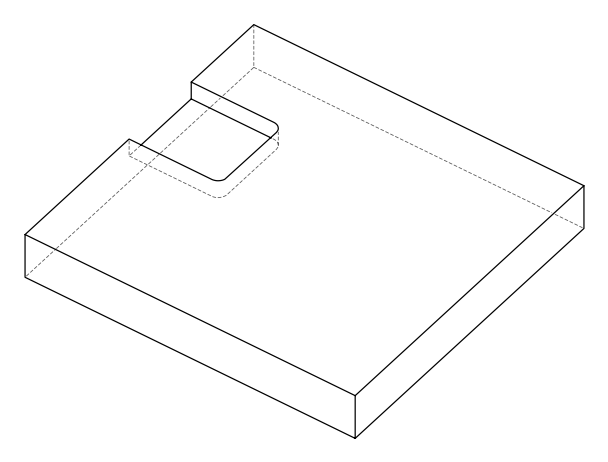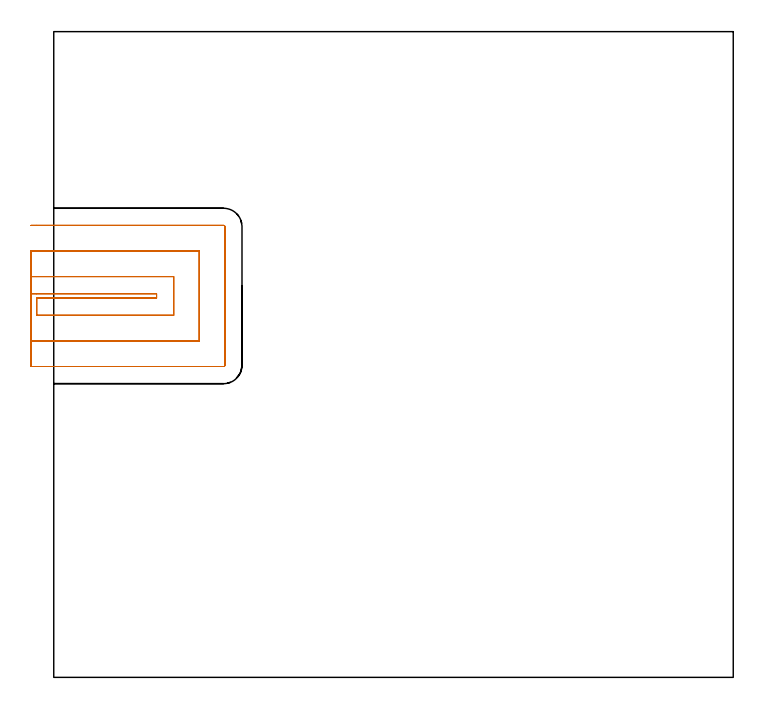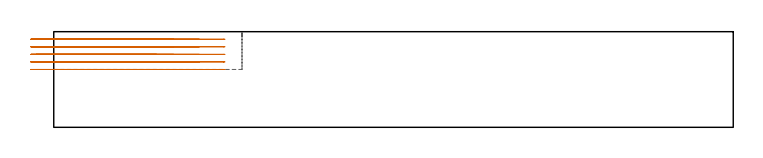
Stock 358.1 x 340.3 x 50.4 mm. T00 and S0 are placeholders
(PLAN: 1 operations, 0 tool changes, 10.2 min)
(1 MILL_SLOT | SLOT_PARTIAL_RECTANGULAR | UGT0201_100 | Follow Part, ap 4.5, ae 75% | 10.21 min | 181624 mm3)
(TOOL UGT0201_100 | End Mill 18 mm | D18 FL22 Z2)
(OP 1 MILL_SLOT)
G17 G21 G94 G90
T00 M6
G54
G17 G0 G90 X-12. Y202.2 S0 M3
G43 Z60.4 H0
Z46.42
G94 G1 X-9. F250.
X54.2 F500.
Y199.8
X-9.
Y190.8
X63.2
Y211.2
X-9.
X-12. F250.
Y177.3
X-9.
X76.7 F500.
Y224.7
X-9.
X-12. F250.
Y163.8
X-9.
X89.5 F500.
G3 X90.2 Y164.5 R0.7
G1 Y237.5
G3 X89.5 Y238.2 R0.7
G1 X-9.
X-12. F250.
G0 Y202.2 Z42.44
G1 X-9.
X54.2 F500.
Y199.8
X-9.
Y190.8
X63.2
Y211.2
X-9.
X-12. F250.
Y177.3
X-9.
X76.7 F500.
Y224.7
X-9.
X-12. F250.
Y163.8
X-9.
X89.5 F500.
G3 X90.2 Y164.5 R0.7
G1 Y237.5
G3 X89.5 Y238.2 R0.7
G1 X-9.
X-12. F250.
G0 Y202.2 Z38.46
G1 X-9.
X54.2 F500.
Y199.8
X-9.
Y190.8
X63.2
Y211.2
X-9.
X-12. F250.
Y177.3
X-9.
X76.7 F500.
Y224.7
X-9.
X-12. F250.
Y163.8
X-9.
X89.5 F500.
G3 X90.2 Y164.5 R0.7
G1 Y237.5
G3 X89.5 Y238.2 R0.7
G1 X-9.
X-12. F250.
G0 Y202.2 Z34.48
G1 X-9.
X54.2 F500.
Y199.8
X-9.
Y190.8
X63.2
Y211.2
X-9.
X-12. F250.
Y177.3
X-9.
X76.7 F500.
Y224.7
X-9.
X-12. F250.
Y163.8
X-9.
X89.5 F500.
G3 X90.2 Y164.5 R0.7
G1 Y237.5
G3 X89.5 Y238.2 R0.7
G1 X-9.
X-12. F250.
G0 Y202.2 Z30.5
G1 X-9.
X54.2 F500.
Y199.8
X-9.
Y190.8
X63.2
Y211.2
X-9.
X-12. F250.
Y177.3
X-9.
X76.7 F500.
Y224.7
X-9.
X-12. F250.
Y163.8
X-9.
X89.5 F500.
G3 X90.2 Y164.5 R0.7
G1 Y237.5
G3 X89.5 Y238.2 R0.7
G1 X-9.
X-12. F250.
G0 Z60.4
M5
M2
